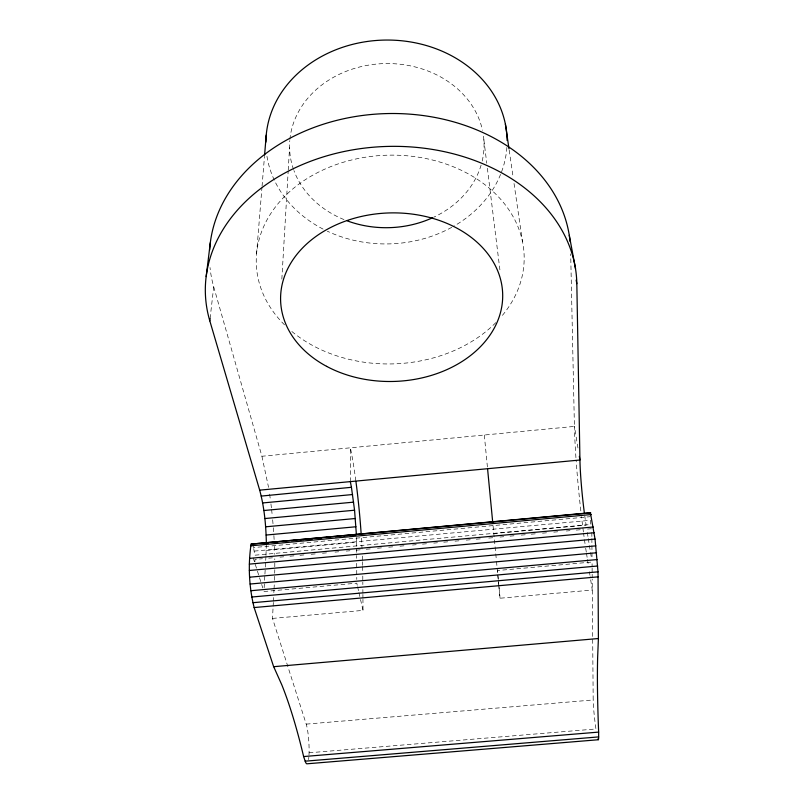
<?xml version="1.0" encoding="UTF-8"?>
<svg xmlns="http://www.w3.org/2000/svg" width="804" height="804" viewBox="0 0 804 804"><rect width="100%" height="100%" fill="white"/><g stroke="black" fill="none" stroke-linecap="round" stroke-linejoin="round"><path stroke-width="0.6" stroke-dasharray="4.02 3.01" d="M350.323 481.616L350.383 447.808A94.581 10.281 84.9 0 1 355.951 481.646M274.797 566.85L274.777 558.79M265.993 555.433L266.355 543.012M254.918 561.916L254.968 559.413L262.466 558.72M274.466 580.307L274.807 569.684M308.977 755.107A21.316 3.216 86.6 0 0 306.213 724.123L272.506 618.417L273.079 607.352M273.149 606.115L273.34 602.427M273.4 601.201L273.591 597.513M273.842 592.588L273.973 590.136M274.043 588.9L274.295 583.985M264.144 587.784L264.496 581.563M264.566 580.317L264.858 575.342M264.928 574.096L265.632 561.654M265.712 560.408L265.923 556.68M281.842 279.119L288.164 171.413M288.234 170.167L289.561 147.624M256.566 253.722L261.953 187.533M262.054 186.287L264.496 156.318M210.095 318.444L213.713 286.797A180.619 140.911 -1.6 0 1 210.015 267.491M213.713 286.797L261.913 456.26L574.418 426.411L570.689 253.883M252.737 545.032L253.561 547.564L590.226 516.681M254.255 551.102L590.427 520.309L590.799 524.499L254.747 555.212L253.561 547.564M266.275 550.459L356.634 542.187L356.473 537.223M493.827 533.534L586.116 525.092A47.657 3.507 84.2 0 1 584.779 516.057M268.717 558.157L272.476 557.815M279.973 557.132L283.722 556.79M289.973 556.217L294.978 555.755M299.972 555.303L306.223 554.73M311.228 554.278L317.479 553.705M322.484 553.252L327.479 552.79M334.987 552.107L338.735 551.765M346.233 551.082L349.981 550.74M356.232 550.167L361.237 549.715M366.242 549.253L372.493 548.69M377.488 548.227L382.493 547.775M388.744 547.202L393.739 546.75M399.99 546.177L404.995 545.725M412.492 545.032L416.251 544.69M422.502 544.127L427.497 543.665M433.748 543.102L437.497 542.75M443.748 542.187L448.753 541.725M455.004 541.162L460.009 540.7M466.26 540.127L471.255 539.675M476.259 539.223L482.511 538.65M488.762 538.077L493.756 537.625M500.008 537.052L503.766 536.71M510.017 536.137L515.012 535.685M521.263 535.112L526.268 534.66M531.273 534.198L537.524 533.625M542.519 533.173L548.77 532.6M553.775 532.147L558.77 531.685M566.277 531.002L570.026 530.66M576.277 530.097L581.282 529.635M587.533 529.062L591.282 528.72L591.684 531.544M263.933 591.523L356.785 583.171L357.318 585.543M272.506 618.417L363.016 610.387L362.946 599.332M498.761 584.749L500.058 598.226L592.287 590.046L590.166 576.599M306.213 724.123L593.181 699.962L592.206 579.081M309.068 752.785L595.945 728.967A21.567 1.327 83.6 0 1 593.181 699.962M253.23 557.946L254.556 562.127M255.27 564.358L262.797 587.975M261.913 456.26L268.556 487.375M357.589 586.719L358.674 591.453M358.946 592.638L363.016 610.387M577.965 448.019L574.418 426.411A95.505 7.055 84.2 0 0 576.046 459.255M587.312 532.479L588.096 537.404M588.297 538.64L591.473 558.338M586.488 553.363L587.262 558.257M587.453 559.473L588.226 564.368M589.392 571.704L589.975 575.373M509.173 150.097L513.133 177.292M514.027 183.473L522.479 241.552M269.621 494.098L270.415 499.947M270.938 503.837L271.471 508.44M483.857 139.665L486.762 163.262M487.375 168.237L500.239 272.586M271.601 509.565L272.355 516.329M498.902 586.186L497.405 570.538L592.066 562.026L592.106 566.9M499.023 587.392L500.058 598.226M484.309 435.024L487.566 468.702M493.063 525.826L496.39 560.257M496.51 561.483L497.696 573.734M497.807 574.95L498.168 578.629M498.289 579.855L498.641 583.533M272.656 519.756L273.058 524.319M273.36 527.736L273.712 533.052M273.883 535.494L274.194 540.851M274.435 546.328L274.697 554.308M591.824 532.489L591.865 537.414M591.875 538.64L592.035 558.338M592.116 568.116L592.156 572.991M592.166 574.207L592.196 577.865M362.785 576.006L362.815 580.92M362.825 582.146L362.845 584.598M362.875 589.513L362.905 593.201M362.905 594.427L362.936 598.106M356.634 542.187L356.654 547.152M356.654 548.398L356.695 558.328M356.705 563.302L356.765 579.443M361.438 538.137A94.581 10.281 84.9 0 1 362.041 549.011M362.353 556.046A94.581 10.281 84.9 0 1 362.514 560.609M362.544 561.725A94.581 10.281 84.9 0 1 362.644 565.373M362.664 566.579A94.581 10.281 84.9 0 1 362.745 571.272M586.307 552.187A95.505 7.055 84.2 0 1 585.382 546.107M585.01 543.604A95.505 7.055 84.2 0 1 583.563 533.173M583.413 531.987A95.505 7.055 84.2 0 1 581.493 516.61M580.83 510.922A95.505 7.055 84.2 0 1 576.136 460.451M284.556 324.876A133.987 104.389 -1.6 0 1 296.867 185.664A133.987 104.389 -1.6 0 1 475.616 178.186A133.987 104.389 -1.6 0 1 502.078 315.781M495.817 322.645A133.987 104.389 -1.6 0 1 291.49 331.188M506.892 147.413A120.62 101.937 -1.2 0 1 501.003 173.322M500.57 174.398A120.62 101.937 -1.2 0 1 452.863 226.718M451.768 227.321A120.62 101.937 -1.2 0 1 327.278 231.17M323.077 229.09A120.62 101.937 -1.2 0 1 266.757 154.931M483.495 136.157A97.264 82.068 -1.2 0 1 482.038 161.715M481.114 165.101A97.264 82.068 -1.2 0 1 433.517 217.321M344.001 219.592A97.264 82.068 -1.2 0 1 293.932 170.559M293.53 169.453A97.264 82.068 -1.2 0 1 289.782 140.559M289.892 139.373A97.264 82.068 -1.2 0 1 382.111 63.677A97.264 82.068 -1.2 0 1 482.49 130.318M308.837 757.217A21.316 3.216 86.6 0 1 308.555 759.659"/><path stroke-width="1.21" d="M598.297 739.74L306.957 763.8A21.316 3.216 86.6 0 1 305.178 761.177L303.631 756.554A797.859 134.69 -88.7 0 0 281.832 684.907L273.551 666.405L254.134 607.553C248.989 586.92 247.964 565.061 251.109 544.097L590.387 512.711L595.05 539.092L598.025 571.835L598.407 638.527L597.623 657.772A815.658 56.531 81.7 0 0 598.638 732.102L598.648 736.906A21.567 1.327 83.6 0 1 597.864 738.966M264.596 155.071L266.224 135.092M268.858 542.78L266.355 543.012C265.973 525.233 264.355 507.344 259.682 490.149L209.814 320.876L210.095 318.444M206.176 276.596L210.316 242.667M261.23 496.088L351.438 487.304L354.564 510.218L356.393 534.74L352.644 535.082M259.682 490.149L579.935 460.019L576.83 283.691L576.156 280.093M262.637 502.952L352.604 494.54M263.863 510.52L353.639 502.148M264.868 518.55L354.564 510.218M265.642 526.811L355.338 518.51M266.134 535.042L355.961 526.761M251.109 544.097L590.739 512.892M273.852 542.318L277.611 541.976M282.606 541.514L286.365 541.172M291.36 540.71L295.118 540.368M300.123 539.906L303.872 539.564M308.877 539.102L312.625 538.76M317.63 538.298L321.379 537.956M326.384 537.494L330.132 537.152M335.137 536.69L338.886 536.348M343.891 535.886L347.64 535.544M250.506 545.836L591.211 514.55M249.602 558.378L593.292 526.992M249.351 564.127L594.186 532.73M249.351 570.478L595.05 539.092M249.612 577.202L595.864 545.856M250.124 584.026L596.588 552.77M250.868 590.719L597.211 559.564M251.803 597.02L597.694 566.006M252.908 602.698L598.025 571.835M254.134 607.553L598.186 576.85M273.672 666.687L598.407 638.527M303.631 756.554L598.638 732.102M305.178 761.177L598.648 736.906M350.323 481.616L351.438 487.304M569.282 235.321L575.533 268.817M579.342 456.411L579.935 460.019A47.657 3.507 84.2 0 0 584.448 513.615M505.394 124.148L508.992 148.861M487.566 468.702L492.731 522.449M209.633 250.155A180.619 140.911 -1.6 0 1 386.965 113.575A180.619 140.911 -1.6 0 1 570.076 241.491M209.814 320.876A185.784 141.444 -1.6 0 1 369.458 147.574A185.784 141.444 -1.6 0 1 576.83 283.691M265.893 142.127A120.62 101.937 -1.2 0 1 386.362 40.049A120.62 101.937 -1.2 0 1 507.103 140.439M432.451 217.814A97.264 82.068 -1.2 0 1 347.298 220.879M355.951 481.646A94.581 10.281 84.9 0 1 361.197 534.459M326.605 366.343A111.083 84.289 -1.7 0 0 502.118 304.414A111.083 84.289 -1.7 0 0 346.162 220.849A111.083 84.289 -1.7 0 0 326.605 366.343"/></g></svg>
